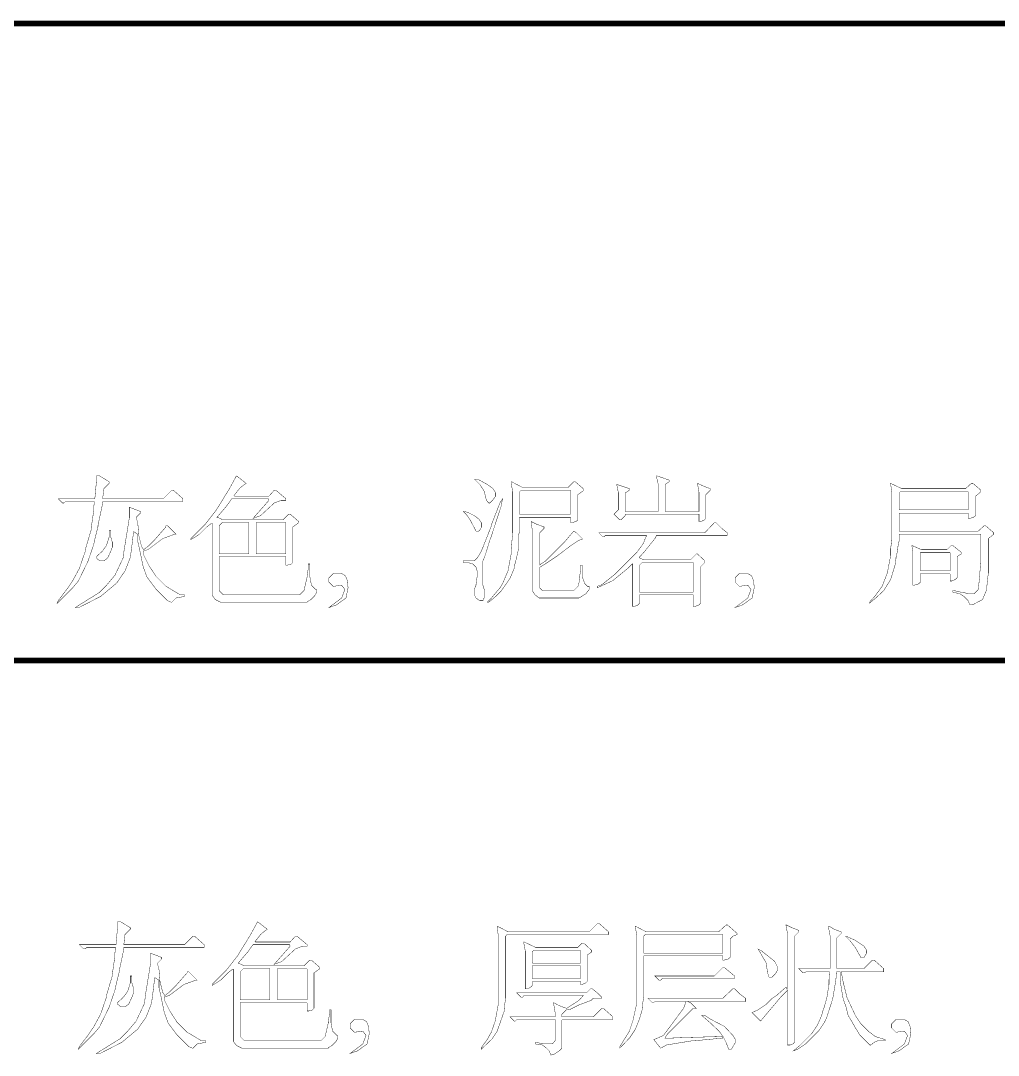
# Model space of a CAD drawing. Extents: x 94 to 452, y -72 to 1042.
# Drawn here: x 222.25 to 247.53, y 487.34 to 514.09 of the extents above; entities that cross this region are included whole.
import ezdxf

# ---------------------------------------------------------------- set-up
doc = ezdxf.new("R2010")
doc.units = 0
doc.header["$MEASUREMENT"] = 0
doc.layers.add('TREE_LAYER', color=7, linetype='Continuous')

msp = doc.modelspace()

# ---------------------------------------------------------------- linework, layer by layer
at = {"layer": 'TREE_LAYER'}
for points, const_width, elevation in [([(221.22612, 514.01873), (449.22612, 514.01873)], 0.15, 228), ([(224.294656, 502.323259), (224.212303, 502.323259), (224.212303, 502.186004), (224.171127, 501.733063), (223.224068, 501.733063), (223.333872, 501.623259), (223.375048, 501.623259), (223.416225, 501.664435), (224.157401, 501.664435), (224.157401, 501.65071), (224.143676, 501.513455), (224.143676, 501.431102), (224.075048, 500.964435), (224.075048, 500.923259), (223.924068, 500.415416), (223.924068, 500.374239), (223.773087, 499.935024), (223.594656, 499.605612), (223.443676, 499.386004), (223.224068, 499.097769), (223.196617, 499.029141), (223.608381, 499.440906), (223.745636, 499.605612), (223.992695, 500.113455), (224.143676, 500.552671), (224.184852, 500.744828), (224.25348, 501.019337), (224.25348, 501.046788), (224.363283, 501.568357), (224.377009, 501.664435), (226.449558, 501.664435), (226.449558, 501.733063), (226.202499, 501.952671), (226.161323, 501.952671), (225.941715, 501.733063), (224.377009, 501.733063), (224.377009, 501.760514), (224.40446, 501.993847), (224.541715, 502.131102), (224.541715, 502.172279), (224.294656, 502.323259), (224.294656, 502.323259)], 0.01, 37), ([(227.835832, 502.323259), (227.822107, 502.309534), (227.808381, 502.282083), (227.643676, 501.980122), (227.314264, 501.444828), (227.026029, 501.074239), (226.65544, 500.703651), (226.65544, 500.6762), (226.875048, 500.813455), (227.067205, 501.005612), (227.190734, 501.10169), (227.20446, 501.10169), (227.20446, 501.10169), (227.20446, 499.248749), (227.20446, 499.235024), (227.286813, 499.12522), (227.424068, 499.056592), (229.661323, 499.056592), (229.661323, 499.070318), (229.757401, 499.12522), (229.85348, 499.221298), (229.908381, 499.317377), (229.908381, 499.386004), (229.88093, 499.386004), (229.771127, 499.495808), (229.72995, 499.715416), (229.72995, 500.044828), (229.688774, 500.044828), (229.688774, 499.935024), (229.661323, 499.742867), (229.661323, 499.715416), (229.57897, 499.358553), (229.469166, 499.248749), (227.492695, 499.248749), (227.382891, 499.358553), (227.382891, 500.223259), (227.396617, 500.236984), (229.098578, 500.236984), (229.112303, 500.223259), (229.112303, 500.017377), (229.15348, 500.017377), (229.249558, 500.044828), (229.290734, 500.086004), (229.290734, 501.005612), (229.427989, 501.10169), (229.441715, 501.115416), (229.441715, 501.142867), (229.222107, 501.335024), (229.18093, 501.335024), (229.02995, 501.184043), (227.492695, 501.184043), (227.341715, 501.252671), (227.327989, 501.252671), (227.575048, 501.540906), (227.712303, 501.733063), (228.659362, 501.733063), (228.673087, 501.691886), (228.261323, 501.22522), (228.45348, 501.293847), (228.810342, 501.623259), (228.988774, 501.691886), (229.112303, 501.691886), (229.112303, 501.733063), (228.851519, 501.952671), (228.810342, 501.952671), (228.673087, 501.80169), (227.78093, 501.80169), (227.767205, 501.815416), (227.931911, 502.021298), (228.082891, 502.131102), (227.835832, 502.323259), (227.835832, 502.323259)], 0.01, 37), ([(234.067205, 502.240906), (233.984852, 502.240906), (234.135832, 502.089926), (234.245636, 501.911494), (234.273087, 501.760514), (234.314264, 501.664435), (234.35544, 501.623259), (234.382891, 501.623259), (234.465244, 501.705612), (234.533872, 501.80169), (234.533872, 501.884043), (234.451519, 502.007573), (234.314264, 502.103651), (234.067205, 502.240906), (234.067205, 502.240906)], 0.01, 37), ([(234.945636, 502.172279), (234.931911, 502.172279), (234.931911, 502.144828), (234.973087, 501.92522), (234.973087, 500.854632), (234.931911, 500.374239), (234.931911, 500.291886), (234.863283, 499.921298), (234.863283, 499.893847), (234.712303, 499.536984), (234.643676, 499.427181), (234.424068, 499.166396), (234.314264, 499.056592), (234.35544, 499.056592), (234.520146, 499.193847), (234.684852, 499.358553), (234.90446, 499.674239), (235.014264, 499.935024), (235.014264, 499.989926), (235.041715, 500.072279), (235.082891, 500.25071), (235.124068, 500.429141), (235.124068, 500.786004), (235.151519, 500.882083), (235.151519, 501.252671), (235.165244, 501.252671), (236.469166, 501.252671), (236.469166, 501.252671), (236.469166, 501.115416), (236.510342, 501.115416), (236.606421, 501.142867), (236.661323, 501.184043), (236.661323, 501.842867), (236.798578, 501.938945), (236.798578, 501.952671), (236.798578, 501.993847), (236.592695, 502.172279), (236.551519, 502.172279), (236.400538, 502.021298), (235.233872, 502.021298), (234.945636, 502.172279), (234.945636, 502.172279)], 0.01, 37), ([(238.706421, 502.323259), (238.692695, 502.323259), (238.692695, 502.295808), (238.733872, 502.117377), (238.733872, 501.403651), (238.720146, 501.403651), (237.896617, 501.403651), (237.882891, 501.403651), (237.882891, 501.884043), (237.992695, 501.952671), (237.992695, 501.952671), (237.992695, 501.993847), (237.663283, 502.103651), (237.70446, 501.897769), (237.70446, 501.444828), (237.594656, 501.335024), (237.745636, 501.184043), (237.773087, 501.184043), (237.882891, 501.293847), (237.882891, 501.321298), (237.896617, 501.335024), (239.790734, 501.335024), (239.790734, 501.321298), (239.790734, 501.142867), (239.873087, 501.156592), (239.927989, 501.184043), (239.969166, 501.22522), (239.969166, 501.842867), (240.07897, 501.952671), (240.07897, 501.993847), (239.900538, 502.062475), (239.749558, 502.131102), (239.790734, 501.897769), (239.790734, 501.403651), (239.790734, 501.403651), (238.912303, 501.403651), (238.912303, 501.403651), (238.912303, 502.103651), (239.022107, 502.172279), (239.022107, 502.172279), (239.022107, 502.213455), (238.706421, 502.323259), (238.706421, 502.323259)], 0.01, 37), ([(235.192695, 501.952671), (235.192695, 501.952671), (236.469166, 501.952671), (236.469166, 501.952671), (236.469166, 501.335024), (236.469166, 501.335024), (235.165244, 501.335024), (235.151519, 501.335024), (235.151519, 501.911494), (235.192695, 501.952671), (235.192695, 501.952671)], 0.01, 37), ([(244.745636, 502.131102), (244.745636, 502.131102), (244.745636, 502.117377), (244.773087, 501.897769), (244.773087, 500.662475), (244.745636, 500.442867), (244.745636, 500.264435), (244.677009, 499.907573), (244.663283, 499.82522), (244.526029, 499.468357), (244.333872, 499.207573), (244.196617, 499.056592), (244.196617, 499.029141), (244.361323, 499.166396), (244.567205, 499.358553), (244.745636, 499.646788), (244.85544, 500.003651), (244.869166, 500.086004), (244.882891, 500.182083), (244.882891, 500.209534), (244.924068, 500.387965), (244.937793, 500.52522), (244.965244, 500.648749), (244.965244, 500.813455), (244.965244, 500.813455), (247.07897, 500.813455), (247.07897, 500.813455), (247.07897, 500.140906), (247.051519, 499.82522), (247.051519, 499.770318), (247.010342, 499.386004), (246.900538, 499.2762), (246.735832, 499.2762), (246.612303, 499.317377), (246.557401, 499.317377), (246.37897, 499.358553), (246.351519, 499.358553), (246.351519, 499.317377), (246.52995, 499.2762), (246.639754, 499.207573), (246.749558, 499.097769), (246.790734, 498.987965), (246.859362, 498.987965), (247.120146, 499.12522), (247.22995, 499.386004), (247.22995, 499.427181), (247.243676, 499.591886), (247.271127, 499.811494), (247.271127, 500.703651), (247.408381, 500.813455), (247.408381, 500.854632), (247.202499, 501.033063), (247.161323, 501.033063), (247.010342, 500.895808), (244.965244, 500.895808), (244.965244, 500.895808), (244.965244, 501.362475), (244.965244, 501.362475), (246.749558, 501.362475), (246.749558, 501.362475), (246.749558, 501.22522), (246.790734, 501.22522), (246.886813, 501.252671), (246.941715, 501.293847), (246.941715, 501.80169), (247.07897, 501.911494), (247.07897, 501.911494), (247.07897, 501.952671), (246.873087, 502.131102), (246.831911, 502.131102), (246.68093, 501.993847), (245.033872, 501.993847), (244.745636, 502.131102), (244.745636, 502.131102)], 0.01, 37), ([(244.992695, 501.911494), (244.992695, 501.911494), (246.749558, 501.911494), (246.749558, 501.911494), (246.749558, 501.444828), (246.749558, 501.444828), (244.965244, 501.444828), (244.965244, 501.444828), (244.965244, 501.884043), (244.992695, 501.911494), (244.992695, 501.911494)], 0.01, 37), ([(234.712303, 501.733063), (234.643676, 501.623259), (234.424068, 501.060514), (234.424068, 501.033063), (234.163283, 500.374239), (234.05348, 500.195808), (233.984852, 500.127181), (233.696617, 500.127181), (233.696617, 500.086004), (233.806421, 500.086004), (233.943676, 500.044828), (234.026029, 499.962475), (234.05348, 499.866396), (234.05348, 499.715416), (234.026029, 499.523259), (234.026029, 499.495808), (233.984852, 499.39973), (233.984852, 499.248749), (234.026029, 499.166396), (234.122107, 499.097769), (234.20446, 499.097769), (234.245636, 499.193847), (234.245636, 499.358553), (234.20446, 499.495808), (234.20446, 500.127181), (234.245636, 500.223259), (234.286813, 500.346788), (234.382891, 500.662475), (234.410342, 500.731102), (234.684852, 501.568357), (234.684852, 501.595808), (234.712303, 501.733063), (234.712303, 501.733063)], 0.01, 37), ([(225.063283, 501.513455), (225.063283, 501.513455), (225.063283, 501.238945), (224.926029, 500.387965), (224.912303, 500.223259), (224.692695, 499.756592), (224.473087, 499.495808), (224.28093, 499.303651), (223.663283, 498.919337), (223.759362, 498.919337), (224.322107, 499.207573), (224.733872, 499.55071), (224.95348, 499.866396), (225.090734, 500.223259), (225.131911, 500.538945), (225.173087, 500.882083), (225.282891, 500.813455), (225.282891, 500.621298), (225.324068, 500.442867), (225.420146, 499.9762), (225.516225, 499.715416), (225.543676, 499.674239), (225.749558, 499.39973), (226.051519, 499.097769), (226.147597, 499.056592), (226.161323, 499.056592), (226.271127, 499.166396), (226.490734, 499.207573), (226.490734, 499.248749), (226.38093, 499.248749), (226.010342, 499.468357), (225.749558, 499.729141), (225.571127, 500.003651), (225.420146, 500.305612), (225.420146, 500.374239), (225.433872, 500.387965), (225.543676, 500.415416), (225.927989, 500.703651), (226.22995, 500.813455), (226.271127, 500.813455), (226.051519, 501.033063), (226.010342, 501.033063), (226.010342, 501.005612), (225.722107, 500.6762), (225.557401, 500.511494), (225.433872, 500.415416), (225.37897, 500.497769), (225.310342, 500.772279), (225.282891, 501.087965), (225.241715, 501.252671), (225.241715, 501.252671), (225.351519, 501.362475), (225.351519, 501.403651), (225.063283, 501.513455), (225.063283, 501.513455)], 0.01, 37), ([(233.737793, 501.403651), (233.696617, 501.403651), (233.77897, 501.321298), (233.875048, 501.184043), (234.026029, 500.895808), (234.094656, 500.895808), (234.135832, 500.936984), (234.163283, 500.991886), (234.163283, 501.115416), (234.094656, 501.211494), (233.984852, 501.293847), (233.847597, 501.362475), (233.737793, 501.403651), (233.737793, 501.403651)], 0.01, 37), ([(227.451519, 501.10169), (227.465244, 501.115416), (228.151519, 501.115416), (228.151519, 501.10169), (228.151519, 500.305612), (228.151519, 500.305612), (227.396617, 500.305612), (227.382891, 500.305612), (227.382891, 501.033063), (227.451519, 501.10169), (227.451519, 501.10169)], 0.01, 37), ([(228.343676, 501.10169), (228.343676, 501.115416), (229.098578, 501.115416), (229.112303, 501.10169), (229.112303, 500.305612), (229.098578, 500.305612), (228.343676, 500.305612), (228.343676, 500.305612), (228.343676, 501.10169), (228.343676, 501.10169)], 0.01, 37), ([(235.45348, 501.142867), (235.45348, 501.142867), (235.45348, 501.129141), (235.48093, 500.909534), (235.48093, 499.358553), (235.549558, 499.248749), (235.659362, 499.166396), (236.688774, 499.166396), (236.757401, 499.207573), (236.867205, 499.2762), (236.949558, 499.386004), (236.949558, 499.468357), (236.908381, 499.468357), (236.839754, 499.536984), (236.771127, 499.715416), (236.771127, 500.017377), (236.72995, 500.017377), (236.72995, 499.921298), (236.688774, 499.564435), (236.661323, 499.468357), (236.551519, 499.358553), (235.741715, 499.358553), (235.673087, 499.427181), (235.673087, 499.962475), (235.810342, 500.044828), (236.139754, 500.264435), (236.482891, 500.52522), (236.688774, 500.662475), (236.771127, 500.6762), (236.771127, 500.703651), (236.620146, 500.854632), (236.551519, 500.895808), (236.331911, 500.635024), (235.810342, 500.113455), (235.700538, 500.044828), (235.673087, 500.017377), (235.673087, 500.031102), (235.673087, 500.854632), (235.782891, 500.964435), (235.782891, 501.005612), (235.590734, 501.074239), (235.45348, 501.142867), (235.45348, 501.142867)], 0.01, 37), ([(240.22995, 501.115416), (240.188774, 501.115416), (239.941715, 500.854632), (237.196617, 500.854632), (237.306421, 500.744828), (237.333872, 500.744828), (237.375048, 500.786004), (238.431911, 500.786004), (238.431911, 500.772279), (238.377009, 500.648749), (238.363283, 500.593847), (238.184852, 500.346788), (237.622107, 499.784043), (237.27897, 499.509534), (237.15544, 499.468357), (237.15544, 499.427181), (237.512303, 499.591886), (237.567205, 499.619337), (237.951519, 499.935024), (238.061323, 500.044828), (238.075048, 500.044828), (238.075048, 498.946788), (238.157401, 498.960514), (238.212303, 498.987965), (238.25348, 499.029141), (238.25348, 499.235024), (238.25348, 499.248749), (239.639754, 499.248749), (239.639754, 499.235024), (239.639754, 498.946788), (239.68093, 498.946788), (239.790734, 498.987965), (239.831911, 499.029141), (239.831911, 499.9762), (239.941715, 500.086004), (239.941715, 500.127181), (239.749558, 500.305612), (239.722107, 500.305612), (239.571127, 500.154632), (238.363283, 500.154632), (238.239754, 500.209534), (238.377009, 500.360514), (238.651519, 500.703651), (238.692695, 500.786004), (240.518185, 500.786004), (240.518185, 500.854632), (240.38093, 500.964435), (240.22995, 501.115416), (240.22995, 501.115416)], 0.01, 37), ([(224.582891, 500.923259), (224.541715, 500.923259), (224.541715, 500.744828), (224.473087, 500.52522), (224.363283, 500.374239), (224.212303, 500.236984), (224.212303, 500.195808), (224.294656, 500.127181), (224.40446, 500.127181), (224.500538, 500.195808), (224.582891, 500.374239), (224.624068, 500.484043), (224.624068, 500.607573), (224.582891, 500.744828), (224.582891, 500.923259), (224.582891, 500.923259)], 0.01, 37), ([(245.294656, 500.52522), (245.294656, 500.52522), (245.294656, 500.511494), (245.322107, 500.346788), (245.322107, 499.495808), (245.418185, 499.509534), (245.473087, 499.536984), (245.514264, 499.578161), (245.514264, 499.784043), (245.514264, 499.797769), (246.269166, 499.797769), (246.282891, 499.784043), (246.282891, 499.605612), (246.324068, 499.605612), (246.420146, 499.646788), (246.461323, 499.687965), (246.461323, 500.236984), (246.571127, 500.305612), (246.571127, 500.346788), (246.351519, 500.52522), (246.310342, 500.52522), (246.200538, 500.415416), (245.541715, 500.415416), (245.294656, 500.52522), (245.294656, 500.52522)], 0.01, 37), ([(245.514264, 500.333063), (245.514264, 500.346788), (246.269166, 500.346788), (246.282891, 500.333063), (246.282891, 499.866396), (246.269166, 499.866396), (245.514264, 499.866396), (245.514264, 499.866396), (245.514264, 500.333063), (245.514264, 500.333063)], 0.01, 37), ([(238.322107, 500.086004), (238.322107, 500.086004), (239.639754, 500.086004), (239.639754, 500.086004), (239.639754, 499.317377), (239.639754, 499.317377), (238.25348, 499.317377), (238.25348, 499.317377), (238.25348, 500.017377), (238.322107, 500.086004), (238.322107, 500.086004)], 0.01, 37), ([(230.55348, 499.797769), (230.333872, 499.797769), (230.224068, 499.687965), (230.224068, 499.578161), (230.333872, 499.468357), (230.55348, 499.495808), (230.635832, 499.386004), (230.55348, 499.166396), (230.224068, 498.919337), (230.416225, 498.987965), (230.663283, 499.166396), (230.718185, 499.427181), (230.70446, 499.605612), (230.649558, 499.742867), (230.55348, 499.797769), (230.55348, 499.797769)], 0.01, 37), ([(241.05348, 499.797769), (240.833872, 499.797769), (240.724068, 499.687965), (240.724068, 499.578161), (240.833872, 499.468357), (241.05348, 499.495808), (241.135832, 499.386004), (241.05348, 499.166396), (240.724068, 498.919337), (240.916225, 498.987965), (241.163283, 499.166396), (241.218185, 499.427181), (241.20446, 499.605612), (241.149558, 499.742867), (241.05348, 499.797769), (241.05348, 499.797769)], 0.01, 37), ([(221.22612, 497.549266), (399.22612, 497.549266)], 0.15, 178), ([(224.841478, 490.792803), (224.759125, 490.792803), (224.759125, 490.655548), (224.717949, 490.202607), (223.77089, 490.202607), (223.880694, 490.092803), (223.92187, 490.092803), (223.963047, 490.133979), (224.704223, 490.133979), (224.704223, 490.120254), (224.690498, 489.982999), (224.690498, 489.900646), (224.62187, 489.433979), (224.62187, 489.392803), (224.47089, 488.88496), (224.47089, 488.843783), (224.31991, 488.404568), (224.141478, 488.075156), (223.990498, 487.855548), (223.77089, 487.567313), (223.743439, 487.498685), (224.155204, 487.91045), (224.292459, 488.075156), (224.539517, 488.582999), (224.690498, 489.022215), (224.731674, 489.214371), (224.800302, 489.488881), (224.800302, 489.516332), (224.910106, 490.037901), (224.923831, 490.133979), (226.99638, 490.133979), (226.99638, 490.202607), (226.749321, 490.422215), (226.708145, 490.422215), (226.488537, 490.202607), (224.923831, 490.202607), (224.923831, 490.230058), (224.951282, 490.463391), (225.088537, 490.600646), (225.088537, 490.641822), (224.841478, 490.792803), (224.841478, 490.792803)], 0.01, 38), ([(228.382655, 490.792803), (228.368929, 490.779077), (228.355204, 490.751626), (228.190498, 490.449666), (227.861086, 489.914371), (227.572851, 489.543783), (227.202263, 489.173195), (227.202263, 489.145744), (227.42187, 489.282999), (227.614027, 489.475156), (227.737557, 489.571234), (227.751282, 489.571234), (227.751282, 489.571234), (227.751282, 487.718293), (227.751282, 487.704568), (227.833635, 487.594764), (227.97089, 487.526136), (230.208145, 487.526136), (230.208145, 487.539862), (230.304223, 487.594764), (230.400302, 487.690842), (230.455204, 487.78692), (230.455204, 487.855548), (230.427753, 487.855548), (230.317949, 487.965352), (230.276772, 488.18496), (230.276772, 488.514371), (230.235596, 488.514371), (230.235596, 488.404568), (230.208145, 488.212411), (230.208145, 488.18496), (230.125792, 487.828097), (230.015988, 487.718293), (228.039517, 487.718293), (227.929714, 487.828097), (227.929714, 488.692803), (227.943439, 488.706528), (229.6454, 488.706528), (229.659125, 488.692803), (229.659125, 488.48692), (229.700302, 488.48692), (229.79638, 488.514371), (229.837557, 488.555548), (229.837557, 489.475156), (229.974812, 489.571234), (229.988537, 489.58496), (229.988537, 489.612411), (229.768929, 489.804568), (229.727753, 489.804568), (229.576772, 489.653587), (228.039517, 489.653587), (227.888537, 489.722215), (227.874812, 489.722215), (228.12187, 490.01045), (228.259125, 490.202607), (229.206184, 490.202607), (229.21991, 490.16143), (228.808145, 489.694764), (229.000302, 489.763391), (229.357165, 490.092803), (229.535596, 490.16143), (229.659125, 490.16143), (229.659125, 490.202607), (229.398341, 490.422215), (229.357165, 490.422215), (229.21991, 490.271234), (228.327753, 490.271234), (228.314027, 490.28496), (228.478733, 490.490842), (228.629714, 490.600646), (228.382655, 490.792803), (228.382655, 490.792803)], 0.01, 38), ([(237.208145, 490.751626), (237.166968, 490.751626), (236.947361, 490.532019), (234.861086, 490.532019), (234.572851, 490.682999), (234.600302, 490.43594), (234.600302, 488.651626), (234.531674, 488.281038), (234.531674, 488.253587), (234.42187, 487.937901), (234.312066, 487.745744), (234.161086, 487.539862), (234.161086, 487.498685), (234.435596, 487.759469), (234.572851, 487.965352), (234.668929, 488.239862), (234.751282, 488.473195), (234.765008, 488.637901), (234.792459, 488.816332), (234.792459, 490.422215), (234.81991, 490.463391), (237.455204, 490.463391), (237.455204, 490.532019), (237.208145, 490.751626), (237.208145, 490.751626)], 0.01, 38), ([(240.529714, 490.71045), (240.488537, 490.71045), (240.29638, 490.532019), (238.429714, 490.532019), (238.141478, 490.682999), (238.182655, 490.43594), (238.182655, 488.692803), (238.100302, 488.322215), (238.100302, 488.294764), (237.990498, 487.965352), (237.880694, 487.78692), (237.743439, 487.567313), (237.743439, 487.526136), (238.004223, 487.800646), (238.141478, 488.006528), (238.251282, 488.281038), (238.31991, 488.514371), (238.333635, 488.679077), (238.361086, 488.843783), (238.361086, 489.900646), (238.361086, 489.914371), (240.406184, 489.914371), (240.406184, 489.900646), (240.406184, 489.804568), (240.447361, 489.804568), (240.543439, 489.832019), (240.598341, 489.873195), (240.598341, 490.353587), (240.666968, 490.422215), (240.776772, 490.463391), (240.776772, 490.490842), (240.529714, 490.71045), (240.529714, 490.71045)], 0.01, 38), ([(242.053243, 490.71045), (242.039517, 490.71045), (242.039517, 490.696724), (242.080694, 490.477117), (242.080694, 489.049666), (242.080694, 489.049666), (242.066968, 489.049666), (242.039517, 489.104568), (241.806184, 488.898685), (241.682655, 488.816332), (241.517949, 488.651626), (241.312066, 488.514371), (241.161086, 488.445744), (241.380694, 488.226136), (241.902263, 488.843783), (242.080694, 489.022215), (242.080694, 489.022215), (242.080694, 487.608489), (242.149321, 487.608489), (242.217949, 487.63594), (242.259125, 487.677117), (242.259125, 490.422215), (242.368929, 490.532019), (242.368929, 490.573195), (242.190498, 490.641822), (242.053243, 490.71045), (242.053243, 490.71045)], 0.01, 38), ([(243.151282, 490.682999), (243.137557, 490.682999), (243.137557, 490.655548), (243.178733, 490.43594), (243.178733, 489.653587), (243.178733, 489.653587), (243.178733, 489.58496), (243.165008, 489.58496), (242.368929, 489.58496), (242.478733, 489.475156), (242.51991, 489.475156), (242.561086, 489.502607), (243.165008, 489.502607), (243.165008, 489.502607), (243.151282, 489.296724), (243.151282, 489.296724), (243.151282, 489.241822), (243.151282, 489.228097), (243.151282, 489.173195), (243.137557, 489.173195), (243.137557, 489.090842), (243.09638, 488.830058), (243.041478, 488.637901), (243.027753, 488.582999), (242.986576, 488.473195), (242.959125, 488.363391), (242.849321, 488.116332), (242.698341, 487.896724), (242.39638, 487.594764), (242.231674, 487.457509), (242.341478, 487.498685), (242.547361, 487.63594), (242.890498, 487.979077), (243.027753, 488.18496), (243.055204, 488.239862), (243.110106, 488.363391), (243.110106, 488.377117), (243.247361, 488.802607), (243.288537, 489.049666), (243.329714, 489.296724), (243.343439, 489.488881), (243.343439, 489.502607), (243.425792, 489.502607), (243.439517, 489.502607), (243.439517, 489.269273), (243.466968, 489.104568), (243.508145, 488.843783), (243.549321, 488.706528), (243.549321, 488.692803), (243.576772, 488.651626), (243.6454, 488.377117), (243.837557, 488.047705), (243.947361, 487.869273), (244.208145, 487.608489), (244.235596, 487.608489), (244.317949, 487.677117), (244.414027, 487.718293), (244.606184, 487.718293), (244.606184, 487.745744), (244.3454, 487.828097), (244.166968, 487.965352), (243.974812, 488.157509), (243.837557, 488.363391), (243.617949, 488.830058), (243.549321, 489.104568), (243.549321, 489.118293), (243.52187, 489.200646), (243.52187, 489.214371), (243.466968, 489.502607), (243.480694, 489.502607), (244.565008, 489.502607), (244.565008, 489.58496), (244.317949, 489.804568), (244.276772, 489.804568), (244.057165, 489.58496), (243.357165, 489.58496), (243.357165, 489.612411), (243.357165, 489.653587), (243.357165, 490.381038), (243.466968, 490.490842), (243.466968, 490.532019), (243.288537, 490.600646), (243.151282, 490.682999), (243.151282, 490.682999)], 0.01, 38), ([(238.388537, 490.449666), (238.402263, 490.463391), (240.406184, 490.463391), (240.406184, 490.449666), (240.406184, 489.982999), (240.406184, 489.982999), (238.361086, 489.982999), (238.361086, 489.982999), (238.361086, 490.422215), (238.388537, 490.449666), (238.388537, 490.449666)], 0.01, 38), ([(243.590498, 490.422215), (243.576772, 490.422215), (243.700302, 490.298685), (243.837557, 490.120254), (243.91991, 489.969273), (243.974812, 489.873195), (243.988537, 489.873195), (244.057165, 489.873195), (244.125792, 489.982999), (244.125792, 490.051626), (244.057165, 490.16143), (243.837557, 490.312411), (243.590498, 490.422215), (243.590498, 490.422215)], 0.01, 38), ([(235.272851, 490.271234), (235.259125, 490.271234), (235.259125, 490.257509), (235.300302, 490.037901), (235.300302, 489.063391), (235.368929, 489.063391), (235.437557, 489.104568), (235.478733, 489.145744), (235.478733, 489.241822), (235.492459, 489.255548), (236.727753, 489.255548), (236.727753, 489.173195), (236.768929, 489.173195), (236.865008, 489.214371), (236.906184, 489.255548), (236.906184, 489.941822), (237.015988, 490.01045), (237.015988, 490.051626), (236.810106, 490.243783), (236.768929, 490.243783), (236.659125, 490.133979), (235.561086, 490.133979), (235.272851, 490.271234), (235.272851, 490.271234)], 0.01, 38), ([(225.610106, 489.982999), (225.610106, 489.982999), (225.610106, 489.708489), (225.472851, 488.857509), (225.459125, 488.692803), (225.239517, 488.226136), (225.01991, 487.965352), (224.827753, 487.773195), (224.210106, 487.388881), (224.306184, 487.388881), (224.868929, 487.677117), (225.280694, 488.020254), (225.500302, 488.33594), (225.637557, 488.692803), (225.678733, 489.008489), (225.71991, 489.351626), (225.829714, 489.282999), (225.829714, 489.090842), (225.87089, 488.912411), (225.966968, 488.445744), (226.063047, 488.18496), (226.090498, 488.143783), (226.29638, 487.869273), (226.598341, 487.567313), (226.694419, 487.526136), (226.708145, 487.526136), (226.817949, 487.63594), (227.037557, 487.677117), (227.037557, 487.718293), (226.927753, 487.718293), (226.557165, 487.937901), (226.29638, 488.198685), (226.117949, 488.473195), (225.966968, 488.775156), (225.966968, 488.843783), (225.980694, 488.857509), (226.090498, 488.88496), (226.474812, 489.173195), (226.776772, 489.282999), (226.817949, 489.282999), (226.598341, 489.502607), (226.557165, 489.502607), (226.557165, 489.475156), (226.268929, 489.145744), (226.104223, 488.981038), (225.980694, 488.88496), (225.925792, 488.967313), (225.857165, 489.241822), (225.829714, 489.557509), (225.788537, 489.722215), (225.788537, 489.722215), (225.898341, 489.832019), (225.898341, 489.873195), (225.610106, 489.982999), (225.610106, 489.982999)], 0.01, 38), ([(235.51991, 490.051626), (235.51991, 490.051626), (236.727753, 490.051626), (236.727753, 490.051626), (236.727753, 489.73594), (236.727753, 489.722215), (235.492459, 489.722215), (235.478733, 489.73594), (235.478733, 490.024175), (235.51991, 490.051626), (235.51991, 490.051626)], 0.01, 38), ([(241.312066, 490.092803), (241.312066, 490.092803), (241.325792, 490.079077), (241.531674, 489.722215), (241.559125, 489.488881), (241.600302, 489.365352), (241.600302, 489.365352), (241.682655, 489.365352), (241.765008, 489.447705), (241.81991, 489.543783), (241.81991, 489.626136), (241.751282, 489.763391), (241.723831, 489.790842), (241.531674, 489.941822), (241.394419, 490.051626), (241.312066, 490.092803), (241.312066, 490.092803)], 0.01, 38), ([(227.998341, 489.571234), (228.012066, 489.58496), (228.698341, 489.58496), (228.698341, 489.571234), (228.698341, 488.775156), (228.698341, 488.775156), (227.943439, 488.775156), (227.929714, 488.775156), (227.929714, 489.502607), (227.998341, 489.571234), (227.998341, 489.571234)], 0.01, 38), ([(228.890498, 489.571234), (228.890498, 489.58496), (229.6454, 489.58496), (229.659125, 489.571234), (229.659125, 488.775156), (229.6454, 488.775156), (228.890498, 488.775156), (228.890498, 488.775156), (228.890498, 489.571234), (228.890498, 489.571234)], 0.01, 38), ([(235.478733, 489.653587), (235.492459, 489.653587), (236.727753, 489.653587), (236.727753, 489.653587), (236.727753, 489.324175), (236.727753, 489.324175), (235.492459, 489.324175), (235.478733, 489.324175), (235.478733, 489.653587), (235.478733, 489.653587)], 0.01, 38), ([(240.447361, 489.612411), (240.406184, 489.612411), (240.186576, 489.392803), (238.649321, 489.392803), (238.759125, 489.282999), (238.800302, 489.282999), (238.841478, 489.324175), (240.708145, 489.324175), (240.708145, 489.392803), (240.447361, 489.612411), (240.447361, 489.612411)], 0.01, 38), ([(225.129714, 489.392803), (225.088537, 489.392803), (225.088537, 489.214371), (225.01991, 488.994764), (224.910106, 488.843783), (224.759125, 488.706528), (224.759125, 488.665352), (224.841478, 488.596724), (224.951282, 488.596724), (225.047361, 488.665352), (225.129714, 488.843783), (225.17089, 488.953587), (225.17089, 489.077117), (225.129714, 489.214371), (225.129714, 489.392803), (225.129714, 489.392803)], 0.01, 38), ([(237.029714, 489.063391), (236.988537, 489.063391), (236.878733, 488.953587), (235.080694, 488.953587), (235.190498, 488.843783), (235.231674, 488.843783), (235.259125, 488.88496), (236.79638, 488.88496), (236.79638, 488.88496), (236.686576, 488.76143), (236.37089, 488.555548), (236.178733, 488.624175), (236.027753, 488.706528), (236.068929, 488.459469), (236.068929, 488.33594), (236.068929, 488.33594), (234.902263, 488.33594), (235.012066, 488.226136), (235.039517, 488.226136), (235.080694, 488.267313), (236.068929, 488.267313), (236.068929, 488.253587), (236.068929, 487.718293), (236.000302, 487.63594), (235.794419, 487.63594), (235.561086, 487.677117), (235.561086, 487.63594), (235.739517, 487.608489), (235.849321, 487.526136), (235.917949, 487.457509), (235.959125, 487.347705), (236.055204, 487.375156), (236.178733, 487.457509), (236.247361, 487.526136), (236.247361, 488.253587), (236.261086, 488.267313), (237.565008, 488.267313), (237.565008, 488.33594), (237.317949, 488.555548), (237.276772, 488.555548), (237.057165, 488.33594), (236.261086, 488.33594), (236.247361, 488.33594), (236.247361, 488.404568), (236.357165, 488.514371), (236.453243, 488.528097), (236.672851, 488.637901), (237.002263, 488.76143), (237.015988, 488.775156), (237.057165, 488.816332), (237.276772, 488.816332), (237.276772, 488.843783), (237.180694, 488.939862), (237.029714, 489.063391), (237.029714, 489.063391)], 0.01, 38), ([(240.708145, 489.063391), (240.666968, 489.063391), (240.406184, 488.816332), (238.47089, 488.816332), (238.580694, 488.706528), (238.62187, 488.706528), (238.649321, 488.733979), (239.459125, 488.733979), (239.459125, 488.733979), (239.390498, 488.555548), (238.882655, 487.869273), (238.841478, 487.841822), (238.62187, 487.745744), (238.800302, 487.526136), (238.951282, 487.608489), (239.280694, 487.663391), (239.623831, 487.718293), (239.678733, 487.718293), (240.406184, 487.78692), (240.378733, 487.828097), (239.404223, 487.800646), (239.390498, 487.800646), (239.074812, 487.78692), (239.074812, 487.78692), (238.923831, 487.78692), (238.910106, 487.78692), (238.978733, 487.896724), (239.637557, 488.555548), (239.71991, 488.555548), (239.568929, 488.706528), (239.486576, 488.733979), (239.486576, 488.733979), (239.486576, 488.733979), (240.99638, 488.733979), (240.99638, 488.816332), (240.8454, 488.926136), (240.708145, 489.063391), (240.708145, 489.063391)], 0.01, 38), ([(231.100302, 488.267313), (230.880694, 488.267313), (230.77089, 488.157509), (230.77089, 488.047705), (230.880694, 487.937901), (231.100302, 487.965352), (231.182655, 487.855548), (231.100302, 487.63594), (230.77089, 487.388881), (230.963047, 487.457509), (231.210106, 487.63594), (231.265008, 487.896724), (231.251282, 488.075156), (231.19638, 488.212411), (231.100302, 488.267313), (231.100302, 488.267313)], 0.01, 38), ([(239.939517, 488.377117), (239.857165, 488.377117), (240.076772, 488.18496), (240.310106, 487.965352), (240.41991, 487.814371), (240.488537, 487.677117), (240.557165, 487.498685), (240.625792, 487.498685), (240.735596, 487.677117), (240.735596, 487.745744), (240.666968, 487.855548), (240.447361, 488.088881), (240.104223, 488.267313), (239.939517, 488.377117), (239.939517, 488.377117)], 0.01, 38), ([(245.100302, 488.267313), (244.880694, 488.267313), (244.77089, 488.157509), (244.77089, 488.047705), (244.880694, 487.937901), (245.100302, 487.965352), (245.182655, 487.855548), (245.100302, 487.63594), (244.77089, 487.388881), (244.963047, 487.457509), (245.210106, 487.63594), (245.265008, 487.896724), (245.251282, 488.075156), (245.19638, 488.212411), (245.100302, 488.267313), (245.100302, 488.267313)], 0.01, 38)]:
    msp.add_lwpolyline(points, dxfattribs=dict(at, const_width=const_width, elevation=elevation))

doc.saveas('drawing.dxf')
